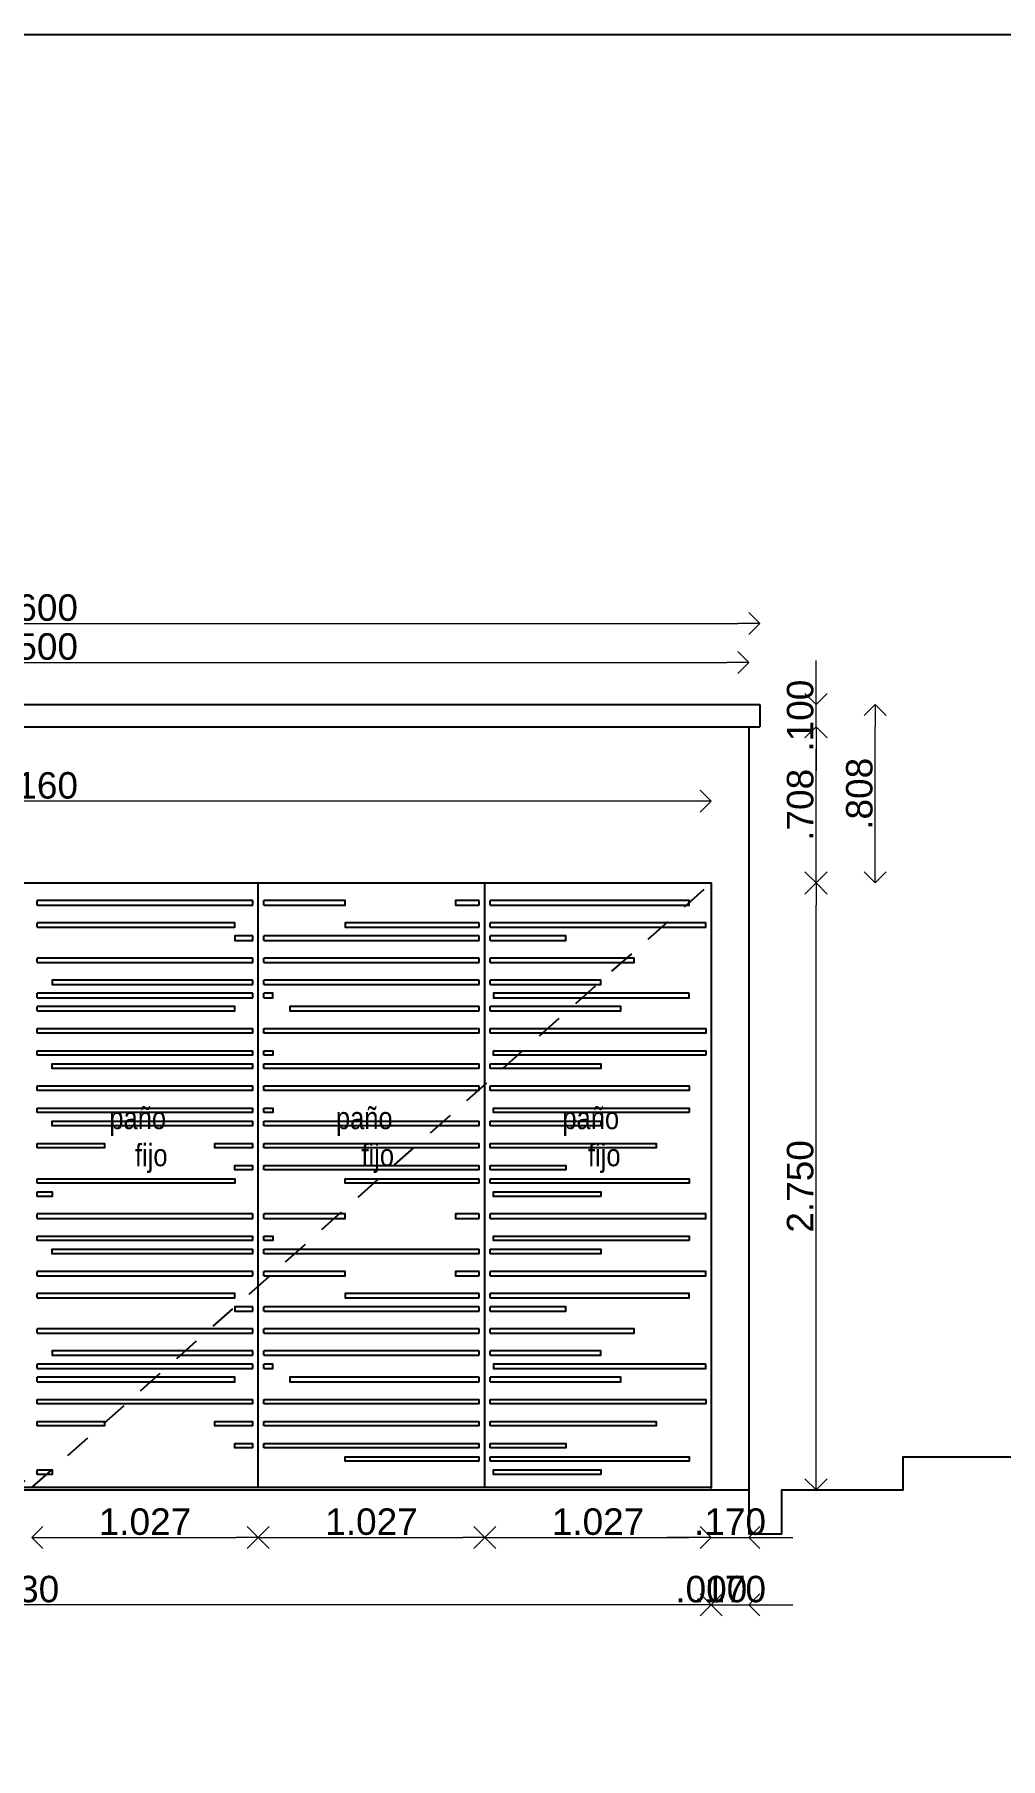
# Model space of a CAD drawing. Header units: millimetres. Extents: x 11902 to 12193, y 9935 to 10135.
# Drawn here: x 11934.18 to 11938.55, y 10081.37 to 10089.18 of the extents above; entities that cross this region are included whole.
import ezdxf

# ---------------------------------------------------------------- set-up
doc = ezdxf.new("R2010")
doc.units = ezdxf.units.MM
doc.linetypes.add('ACAD_ISO02W100', pattern=[15, 12, -3])
doc.layers.get('Defpoints').update_dxf_attribs({"color": 254})
doc.layers.add('000-COTAS ACUMULADAS', color=7, linetype='Continuous', lineweight=9, true_color=0xd10a0d)
doc.layers.add('cotas', color=7, linetype='Continuous', lineweight=5, true_color=0x1755a1)
for name, color, linetype in [('02-CARPINTERÍAS', 62, 'Continuous'), ('03-PROYECCIONES', 14, 'Continuous'), ('Estructura metalica', 155, 'Continuous')]:
    doc.layers.add(name, color=color, linetype=linetype)
doc.styles.add('arial1', font='arial.ttf', dxfattribs={"height": 0.002})
doc.styles.get("Standard").update_dxf_attribs({"font": 'arial.ttf'})
doc.dimstyles.new('ann linear', dxfattribs={"dimtxt": 0.12, "dimasz": 0.1, "dimexe": 0.01, "dimexo": 0.01, "dimgap": 0.01, "dimtad": 1, "dimzin": 4, "dimdsep": 46, "dimtxsty": 'Standard', "dimblk": 'OPEN90', "dimcen": 0.1, "dimse1": 1, "dimse2": 1, "dimclrd": 256, "dimclre": 1, "dimclrt": 256, "dimadec": 0, "dimazin": 0, "dimtfac": 1, "dimtix": 1, "dimtmove": 0, "dimatfit": 3, "dimldrblk": 'DOT', "dimfxl": 0, "dimtolj": 1, "dimtzin": 0, "dimlwd": -1, "dimarcsym": 0})

# ---------------------------------------------------------------- blocks, each defined once
blk = doc.blocks.new('_OPEN90')
at = {"color": 0, "linetype": 'ByBlock'}
for p, q in [((0, 0), (-1, 0)), ((-0.5, 0.5), (0, 0)), ((0, 0), (-0.5, -0.5))]:
    blk.add_line(p, q, dxfattribs=at)
blk = doc.blocks.new('*D191')
at = {"layer": 'cotas', "transparency": 16777216}
blk.add_line((11937.7183, 10082.6862), (11937.7183, 10085.2362), dxfattribs=at)
at = {"layer": 'Defpoints', "color": 0, "transparency": 16777216}
for p in [(11937.2436, 10085.3362), (11937.7183, 10085.3362), (11937.2436, 10082.5862)]:
    blk.add_point(p, dxfattribs=at)
at = {"layer": 'cotas', "transparency": 16777216, "xscale": 0.1, "yscale": 0.1, "zscale": 0.1}
for p, rotation in [((11937.7183, 10085.3362), 90), ((11937.7183, 10082.5862), 270)]:
    blk.add_blockref('_OPEN90', p, dxfattribs=dict(at, rotation=rotation))
at = {"layer": 'cotas', "transparency": 16777216, "insert": (11937.647, 10083.9612), "char_height": 0.12, "attachment_point": 5, "rotation": 90}
blk.add_mtext('\\A1;2.750', dxfattribs=at)
blk = doc.blocks.new('_DOT')
at = {"color": 0, "linetype": 'ByBlock', "lineweight": -2}
blk.add_line((-0.5, 0), (-1, 0), dxfattribs=at)
at = {"color": 0, "linetype": 'ByBlock', "lineweight": -2, "const_width": 0.5}
blk.add_lwpolyline([(-0.25, 0, 1), (0.25, 0, 1)], format="xyb", close=True, dxfattribs=at)
blk = doc.blocks.new('*D192')
at = {"layer": 'cotas', "transparency": 16777216}
blk.add_line((11937.7183, 10085.4362), (11937.7183, 10085.9444), dxfattribs=at)
at = {"layer": 'Defpoints', "color": 0, "transparency": 16777216}
for p in [(11937.4136, 10086.0444), (11937.7183, 10086.0444), (11937.2436, 10085.3362)]:
    blk.add_point(p, dxfattribs=at)
at = {"layer": 'cotas', "transparency": 16777216, "xscale": 0.1, "yscale": 0.1, "zscale": 0.1}
for p, rotation in [((11937.7183, 10086.0444), 90), ((11937.7183, 10085.3362), 270)]:
    blk.add_blockref('_OPEN90', p, dxfattribs=dict(at, rotation=rotation))
at = {"layer": 'cotas', "transparency": 16777216, "insert": (11937.647, 10085.6903), "char_height": 0.12, "attachment_point": 5, "rotation": 90}
blk.add_mtext('\\A1;.708', dxfattribs=at)
blk = doc.blocks.new('*D193')
at = {"layer": 'cotas', "transparency": 16777216}
for p, q in [((11937.1436, 10082.0645), (11937.0436, 10082.0645)), ((11937.3436, 10082.0645), (11937.4436, 10082.0645))]:
    blk.add_line(p, q, dxfattribs=at)
at = {"layer": 'Defpoints', "color": 0, "transparency": 16777216}
for p in [(11937.2436, 10085.3362), (11937.2436, 10082.5862), (11937.2436, 10082.0645)]:
    blk.add_point(p, dxfattribs=at)
at = {"layer": 'cotas', "transparency": 16777216, "xscale": 0.1, "yscale": 0.1, "zscale": 0.1}
blk.add_blockref('_OPEN90', (11937.2436, 10082.0645), dxfattribs=at)
at = {"layer": 'cotas', "transparency": 16777216, "xscale": 0.1, "yscale": 0.1, "zscale": 0.1, "rotation": 180}
blk.add_blockref('_OPEN90', (11937.2436, 10082.0645), dxfattribs=at)
at = {"layer": 'cotas', "transparency": 16777216, "insert": (11937.2436, 10082.1357), "char_height": 0.12, "attachment_point": 5}
blk.add_mtext('\\A1;.000', dxfattribs=at)
blk = doc.blocks.new('*D194')
at = {"layer": 'cotas', "transparency": 16777216}
for p, q in [((11937.1436, 10082.0645), (11937.0436, 10082.0645)), ((11937.2436, 10082.0645), (11937.4136, 10082.0645)), ((11937.5136, 10082.0645), (11937.6136, 10082.0645))]:
    blk.add_line(p, q, dxfattribs=at)
at = {"layer": 'Defpoints', "color": 0, "transparency": 16777216}
for p in [(11937.2436, 10082.5862), (11937.4136, 10082.5862), (11937.4136, 10082.0645)]:
    blk.add_point(p, dxfattribs=at)
at = {"layer": 'cotas', "transparency": 16777216, "xscale": 0.1, "yscale": 0.1, "zscale": 0.1}
blk.add_blockref('_OPEN90', (11937.2436, 10082.0645), dxfattribs=at)
at = {"layer": 'cotas', "transparency": 16777216, "xscale": 0.1, "yscale": 0.1, "zscale": 0.1, "rotation": 180}
blk.add_blockref('_OPEN90', (11937.4136, 10082.0645), dxfattribs=at)
at = {"layer": 'cotas', "transparency": 16777216, "insert": (11937.3286, 10082.1357), "char_height": 0.12, "attachment_point": 5}
blk.add_mtext('\\A1;.170', dxfattribs=at)
blk = doc.blocks.new('*D195')
at = {"layer": 'cotas', "transparency": 16777216}
blk.add_line((11937.1436, 10082.0645), (11931.0136, 10082.0645), dxfattribs=at)
at = {"layer": 'Defpoints', "color": 0, "transparency": 16777216}
for p in [(11937.2436, 10085.3362), (11930.9136, 10082.5862), (11930.9136, 10082.0645)]:
    blk.add_point(p, dxfattribs=at)
at = {"layer": 'cotas', "transparency": 16777216, "xscale": 0.1, "yscale": 0.1, "zscale": 0.1, "rotation": 180}
blk.add_blockref('_OPEN90', (11930.9136, 10082.0645), dxfattribs=at)
at = {"layer": 'cotas', "transparency": 16777216, "xscale": 0.1, "yscale": 0.1, "zscale": 0.1}
blk.add_blockref('_OPEN90', (11937.2436, 10082.0645), dxfattribs=at)
at = {"layer": 'cotas', "transparency": 16777216, "insert": (11934.0786, 10082.1358), "char_height": 0.12, "attachment_point": 5}
blk.add_mtext('\\A1;6.330', dxfattribs=at)
blk = doc.blocks.new('*D196')
at = {"layer": 'cotas', "transparency": 16777216}
for p, q in [((11937.7183, 10086.2444), (11937.7183, 10086.3444)), ((11937.7183, 10086.0444), (11937.7183, 10086.1444)), ((11937.7183, 10085.9444), (11937.7183, 10085.8444))]:
    blk.add_line(p, q, dxfattribs=at)
at = {"layer": 'Defpoints', "color": 0, "transparency": 16777216}
for p in [(11937.4636, 10086.1444), (11937.7183, 10086.1444), (11937.4136, 10086.0444)]:
    blk.add_point(p, dxfattribs=at)
at = {"layer": 'cotas', "transparency": 16777216, "xscale": 0.1, "yscale": 0.1, "zscale": 0.1}
for p, rotation in [((11937.7183, 10086.1444), 270), ((11937.7183, 10086.0444), 90)]:
    blk.add_blockref('_OPEN90', p, dxfattribs=dict(at, rotation=rotation))
at = {"layer": 'cotas', "transparency": 16777216, "insert": (11937.647, 10086.0944), "char_height": 0.12, "attachment_point": 5, "rotation": 90}
blk.add_mtext('\\A1;.100', dxfattribs=at)
blk = doc.blocks.new('*D197')
at = {"layer": 'cotas', "transparency": 16777216}
blk.add_line((11931.0136, 10086.3358), (11937.3136, 10086.3358), dxfattribs=at)
at = {"layer": 'Defpoints', "color": 0, "transparency": 16777216}
for p in [(11937.4136, 10086.3358), (11930.9136, 10086.0444), (11937.4136, 10086.0444)]:
    blk.add_point(p, dxfattribs=at)
at = {"layer": 'cotas', "transparency": 16777216, "xscale": 0.1, "yscale": 0.1, "zscale": 0.1, "rotation": 180}
blk.add_blockref('_OPEN90', (11930.9136, 10086.3358), dxfattribs=at)
at = {"layer": 'cotas', "transparency": 16777216, "xscale": 0.1, "yscale": 0.1, "zscale": 0.1}
blk.add_blockref('_OPEN90', (11937.4136, 10086.3358), dxfattribs=at)
at = {"layer": 'cotas', "transparency": 16777216, "insert": (11934.1636, 10086.407), "char_height": 0.12, "attachment_point": 5}
blk.add_mtext('\\A1;6.500', dxfattribs=at)
blk = doc.blocks.new('*D198')
at = {"layer": 'cotas', "transparency": 16777216}
blk.add_line((11930.9636, 10086.512), (11937.3636, 10086.512), dxfattribs=at)
at = {"layer": 'Defpoints', "color": 0, "transparency": 16777216}
for p in [(11937.4636, 10086.512), (11930.8636, 10086.1444), (11937.4636, 10086.1444)]:
    blk.add_point(p, dxfattribs=at)
at = {"layer": 'cotas', "transparency": 16777216, "xscale": 0.1, "yscale": 0.1, "zscale": 0.1, "rotation": 180}
blk.add_blockref('_OPEN90', (11930.8636, 10086.512), dxfattribs=at)
at = {"layer": 'cotas', "transparency": 16777216, "xscale": 0.1, "yscale": 0.1, "zscale": 0.1}
blk.add_blockref('_OPEN90', (11937.4636, 10086.512), dxfattribs=at)
at = {"layer": 'cotas', "transparency": 16777216, "insert": (11934.1636, 10086.5833), "char_height": 0.12, "attachment_point": 5}
blk.add_mtext('\\A1;6.600', dxfattribs=at)
blk = doc.blocks.new('*D235')
at = {"layer": 'cotas', "transparency": 16777216}
blk.add_line((11937.1436, 10085.7064), (11931.1836, 10085.7064), dxfattribs=at)
at = {"layer": 'Defpoints', "color": 0, "transparency": 16777216}
for p in [(11931.0836, 10085.7064), (11931.0836, 10085.3362), (11937.2436, 10085.3362)]:
    blk.add_point(p, dxfattribs=at)
at = {"layer": 'cotas', "transparency": 16777216, "xscale": 0.1, "yscale": 0.1, "zscale": 0.1, "rotation": 180}
blk.add_blockref('_OPEN90', (11931.0836, 10085.7064), dxfattribs=at)
at = {"layer": 'cotas', "transparency": 16777216, "xscale": 0.1, "yscale": 0.1, "zscale": 0.1}
blk.add_blockref('_OPEN90', (11937.2436, 10085.7064), dxfattribs=at)
at = {"layer": 'cotas', "transparency": 16777216, "insert": (11934.1636, 10085.7777), "char_height": 0.12, "attachment_point": 5}
blk.add_mtext('\\A1;6.160', dxfattribs=at)
blk = doc.blocks.new('*D238')
at = {"layer": 'cotas', "transparency": 16777216}
blk.add_line((11937.9862, 10085.4362), (11937.9862, 10086.0444), dxfattribs=at)
at = {"layer": 'Defpoints', "color": 0, "transparency": 16777216}
for p in [(11937.9862, 10086.1444), (11937.9862, 10086.1444), (11937.2436, 10085.3362)]:
    blk.add_point(p, dxfattribs=at)
at = {"layer": 'cotas', "transparency": 16777216, "xscale": 0.1, "yscale": 0.1, "zscale": 0.1}
for p, rotation in [((11937.9862, 10086.1444), 90), ((11937.9862, 10085.3362), 270)]:
    blk.add_blockref('_OPEN90', p, dxfattribs=dict(at, rotation=rotation))
at = {"layer": 'cotas', "transparency": 16777216, "insert": (11937.915, 10085.7403), "char_height": 0.12, "attachment_point": 5, "rotation": 90}
blk.add_mtext('\\A1;.808', dxfattribs=at)
blk = doc.blocks.new('*D245')
at = {"layer": 'cotas', "transparency": 16777216}
for p, q in [((11937.1436, 10082.3701), (11937.0436, 10082.3701)), ((11937.2436, 10082.3701), (11937.4136, 10082.3701)), ((11937.5136, 10082.3701), (11937.6136, 10082.3701))]:
    blk.add_line(p, q, dxfattribs=at)
at = {"layer": 'Defpoints', "color": 0, "transparency": 16777216}
for p in [(11937.2436, 10082.5962), (11937.4136, 10082.5862), (11937.4136, 10082.3701)]:
    blk.add_point(p, dxfattribs=at)
at = {"layer": 'cotas', "transparency": 16777216, "xscale": 0.1, "yscale": 0.1, "zscale": 0.1}
blk.add_blockref('_OPEN90', (11937.2436, 10082.3701), dxfattribs=at)
at = {"layer": 'cotas', "transparency": 16777216, "xscale": 0.1, "yscale": 0.1, "zscale": 0.1, "rotation": 180}
blk.add_blockref('_OPEN90', (11937.4136, 10082.3701), dxfattribs=at)
at = {"layer": 'cotas', "transparency": 16777216, "insert": (11937.3286, 10082.4413), "char_height": 0.12, "attachment_point": 5}
blk.add_mtext('\\A1;.170', dxfattribs=at)
blk = doc.blocks.new('*D260')
at = {"layer": 'cotas', "transparency": 16777216}
blk.add_line((11934.2636, 10082.3701), (11935.0903, 10082.3701), dxfattribs=at)
at = {"layer": 'Defpoints', "color": 0, "transparency": 16777216}
for p in [(11934.1636, 10082.5962), (11935.1903, 10082.5962), (11935.1903, 10082.3701)]:
    blk.add_point(p, dxfattribs=at)
at = {"layer": 'cotas', "transparency": 16777216, "xscale": 0.1, "yscale": 0.1, "zscale": 0.1, "rotation": 180}
blk.add_blockref('_OPEN90', (11934.1636, 10082.3701), dxfattribs=at)
at = {"layer": 'cotas', "transparency": 16777216, "xscale": 0.1, "yscale": 0.1, "zscale": 0.1}
blk.add_blockref('_OPEN90', (11935.1903, 10082.3701), dxfattribs=at)
at = {"layer": 'cotas', "transparency": 16777216, "insert": (11934.6769, 10082.4413), "char_height": 0.12, "attachment_point": 5}
blk.add_mtext('\\A1;1.027', dxfattribs=at)
blk = doc.blocks.new('*D261')
at = {"layer": 'cotas', "transparency": 16777216}
blk.add_line((11935.2903, 10082.3701), (11936.1169, 10082.3701), dxfattribs=at)
at = {"layer": 'Defpoints', "color": 0, "transparency": 16777216}
for p in [(11935.1903, 10082.5962), (11936.2169, 10082.5962), (11936.2169, 10082.3701)]:
    blk.add_point(p, dxfattribs=at)
at = {"layer": 'cotas', "transparency": 16777216, "xscale": 0.1, "yscale": 0.1, "zscale": 0.1, "rotation": 180}
blk.add_blockref('_OPEN90', (11935.1903, 10082.3701), dxfattribs=at)
at = {"layer": 'cotas', "transparency": 16777216, "xscale": 0.1, "yscale": 0.1, "zscale": 0.1}
blk.add_blockref('_OPEN90', (11936.2169, 10082.3701), dxfattribs=at)
at = {"layer": 'cotas', "transparency": 16777216, "insert": (11935.7036, 10082.4413), "char_height": 0.12, "attachment_point": 5}
blk.add_mtext('\\A1;1.027', dxfattribs=at)
blk = doc.blocks.new('*D262')
at = {"layer": 'cotas', "transparency": 16777216}
blk.add_line((11936.3169, 10082.3701), (11937.1436, 10082.3701), dxfattribs=at)
at = {"layer": 'Defpoints', "color": 0, "transparency": 16777216}
for p in [(11936.2169, 10082.5962), (11937.2436, 10082.5962), (11937.2436, 10082.3701)]:
    blk.add_point(p, dxfattribs=at)
at = {"layer": 'cotas', "transparency": 16777216, "xscale": 0.1, "yscale": 0.1, "zscale": 0.1, "rotation": 180}
blk.add_blockref('_OPEN90', (11936.2169, 10082.3701), dxfattribs=at)
at = {"layer": 'cotas', "transparency": 16777216, "xscale": 0.1, "yscale": 0.1, "zscale": 0.1}
blk.add_blockref('_OPEN90', (11937.2436, 10082.3701), dxfattribs=at)
at = {"layer": 'cotas', "transparency": 16777216, "insert": (11936.7303, 10082.4413), "char_height": 0.12, "attachment_point": 5}
blk.add_mtext('\\A1;1.027', dxfattribs=at)

msp = doc.modelspace()

# ---------------------------------------------------------------- linework, layer by layer
msp.add_lwpolyline([(11924.6136, 10081.5862), (11926.406, 10082.2769, -0.090542), (11929.623, 10082.8862), (11930.9136, 10082.8862), (11930.9136, 10082.5862), (11937.4136, 10082.5862), (11937.4136, 10082.3862), (11937.5636, 10082.3862), (11937.5636, 10082.5862), (11938.1136, 10082.5862), (11938.1136, 10082.7362), (11939.857, 10082.7362)], format="xyb")
at = {"layer": '02-CARPINTERÍAS'}
for p, q in [((11930.8636, 10086.1444), (11937.4636, 10086.1444)), ((11937.4636, 10086.1444), (11937.4636, 10086.0444)), ((11930.8636, 10086.0444), (11937.4636, 10086.0444)), ((11937.4136, 10086.0444), (11937.4136, 10082.5862)), ((11935.1903, 10082.5962), (11935.1903, 10085.3362)), ((11936.2169, 10082.5962), (11936.2169, 10085.3362)), ((11934.1886, 10085.2362), (11934.1886, 10085.2562)), ((11935.1653, 10085.2362), (11935.1653, 10085.2562)), ((11935.2153, 10085.2362), (11935.2153, 10085.2562)), ((11936.1919, 10085.2362), (11936.1919, 10085.2562)), ((11936.2419, 10085.2362), (11936.2419, 10085.2562)), ((11934.1886, 10085.1362), (11934.1886, 10085.1562)), ((11935.1653, 10085.0762), (11935.1653, 10085.0962)), ((11935.2153, 10085.0762), (11935.2153, 10085.0962)), ((11936.1919, 10085.1362), (11936.1919, 10085.1562)), ((11936.1919, 10085.0762), (11936.1919, 10085.0962)), ((11936.2419, 10085.1362), (11936.2419, 10085.1562)), ((11936.2419, 10085.0762), (11936.2419, 10085.0962)), ((11934.1886, 10084.9762), (11934.1886, 10084.9962)), ((11935.1653, 10084.9762), (11935.1653, 10084.9962)), ((11935.2153, 10084.9762), (11935.2153, 10084.9962)), ((11936.1919, 10084.9762), (11936.1919, 10084.9962)), ((11936.2419, 10084.9762), (11936.2419, 10084.9962)), ((11935.1653, 10084.8762), (11935.1653, 10084.8962)), ((11935.2153, 10084.8762), (11935.2153, 10084.8962)), ((11936.1919, 10084.8762), (11936.1919, 10084.8962)), ((11936.2419, 10084.8762), (11936.2419, 10084.8962)), ((11934.1886, 10084.8162), (11934.1886, 10084.8362)), ((11934.1886, 10084.7562), (11934.1886, 10084.7762)), ((11935.1653, 10084.8162), (11935.1653, 10084.8362)), ((11935.2153, 10084.8162), (11935.2153, 10084.8362)), ((11936.1919, 10084.7562), (11936.1919, 10084.7762)), ((11936.2419, 10084.7562), (11936.2419, 10084.7762)), ((11934.1886, 10084.6562), (11934.1886, 10084.6762)), ((11935.1653, 10084.6562), (11935.1653, 10084.6762)), ((11935.2153, 10084.6562), (11935.2153, 10084.6762)), ((11936.1919, 10084.6562), (11936.1919, 10084.6762)), ((11936.2419, 10084.6562), (11936.2419, 10084.6762)), ((11934.1886, 10084.5562), (11934.1886, 10084.5762)), ((11935.1653, 10084.5562), (11935.1653, 10084.5762)), ((11935.2153, 10084.5562), (11935.2153, 10084.5762)), ((11935.1653, 10084.4962), (11935.1653, 10084.5162)), ((11935.2153, 10084.4962), (11935.2153, 10084.5162)), ((11936.1919, 10084.4962), (11936.1919, 10084.5162)), ((11936.2419, 10084.4962), (11936.2419, 10084.5162)), ((11934.1886, 10084.3962), (11934.1886, 10084.4162)), ((11935.1653, 10084.3962), (11935.1653, 10084.4162)), ((11935.2153, 10084.3962), (11935.2153, 10084.4162)), ((11936.1919, 10084.3962), (11936.1919, 10084.4162)), ((11936.2419, 10084.3962), (11936.2419, 10084.4162)), ((11934.1886, 10084.2962), (11934.1886, 10084.3162)), ((11935.1653, 10084.2962), (11935.1653, 10084.3162)), ((11935.2153, 10084.2962), (11935.2153, 10084.3162)), ((11935.1653, 10084.2362), (11935.1653, 10084.2562)), ((11935.2153, 10084.2362), (11935.2153, 10084.2562)), ((11936.1919, 10084.2362), (11936.1919, 10084.2562)), ((11936.2419, 10084.2362), (11936.2419, 10084.2562)), ((11934.1886, 10084.1362), (11934.1886, 10084.1562)), ((11935.1653, 10084.1362), (11935.1653, 10084.1562)), ((11935.2153, 10084.1362), (11935.2153, 10084.1562)), ((11936.1919, 10084.1362), (11936.1919, 10084.1562)), ((11936.2419, 10084.1362), (11936.2419, 10084.1562)), ((11934.1886, 10083.9762), (11934.1886, 10083.9962)), ((11935.1653, 10084.0362), (11935.1653, 10084.0562)), ((11935.2153, 10084.0362), (11935.2153, 10084.0562)), ((11936.1919, 10084.0362), (11936.1919, 10084.0562)), ((11936.1919, 10083.9762), (11936.1919, 10083.9962)), ((11936.2419, 10084.0362), (11936.2419, 10084.0562)), ((11936.2419, 10083.9762), (11936.2419, 10083.9962)), ((11934.1886, 10083.9162), (11934.1886, 10083.9362)), ((11934.1886, 10083.8162), (11934.1886, 10083.8362)), ((11935.1653, 10083.8162), (11935.1653, 10083.8362)), ((11935.2153, 10083.8162), (11935.2153, 10083.8362)), ((11936.1919, 10083.8162), (11936.1919, 10083.8362)), ((11936.2419, 10083.8162), (11936.2419, 10083.8362)), ((11934.1886, 10083.7162), (11934.1886, 10083.7362)), ((11935.1653, 10083.7162), (11935.1653, 10083.7362)), ((11935.2153, 10083.7162), (11935.2153, 10083.7362)), ((11935.1653, 10083.6562), (11935.1653, 10083.6762)), ((11935.2153, 10083.6562), (11935.2153, 10083.6762)), ((11936.1919, 10083.6562), (11936.1919, 10083.6762)), ((11936.2419, 10083.6562), (11936.2419, 10083.6762)), ((11934.1886, 10083.5562), (11934.1886, 10083.5762)), ((11935.1653, 10083.5562), (11935.1653, 10083.5762)), ((11935.2153, 10083.5562), (11935.2153, 10083.5762)), ((11936.1919, 10083.5562), (11936.1919, 10083.5762)), ((11936.2419, 10083.5562), (11936.2419, 10083.5762)), ((11934.1886, 10083.4562), (11934.1886, 10083.4762)), ((11936.1919, 10083.4562), (11936.1919, 10083.4762)), ((11936.2419, 10083.4562), (11936.2419, 10083.4762)), ((11935.1653, 10083.3962), (11935.1653, 10083.4162)), ((11935.2153, 10083.3962), (11935.2153, 10083.4162)), ((11936.1919, 10083.3962), (11936.1919, 10083.4162)), ((11936.2419, 10083.3962), (11936.2419, 10083.4162)), ((11934.1886, 10083.2962), (11934.1886, 10083.3162)), ((11935.1653, 10083.2962), (11935.1653, 10083.3162)), ((11935.2153, 10083.2962), (11935.2153, 10083.3162)), ((11936.1919, 10083.2962), (11936.1919, 10083.3162)), ((11936.2419, 10083.2962), (11936.2419, 10083.3162)), ((11935.1653, 10083.1962), (11935.1653, 10083.2162)), ((11935.2153, 10083.1962), (11935.2153, 10083.2162)), ((11936.1919, 10083.1962), (11936.1919, 10083.2162)), ((11936.2419, 10083.1962), (11936.2419, 10083.2162)), ((11934.1886, 10083.1362), (11934.1886, 10083.1562)), ((11935.1653, 10083.1362), (11935.1653, 10083.1562)), ((11935.2153, 10083.1362), (11935.2153, 10083.1562)), ((11934.1886, 10083.0762), (11934.1886, 10083.0962)), ((11936.1919, 10083.0762), (11936.1919, 10083.0962)), ((11936.2419, 10083.0762), (11936.2419, 10083.0962)), ((11934.1886, 10082.9762), (11934.1886, 10082.9962)), ((11935.1653, 10082.9762), (11935.1653, 10082.9962)), ((11935.2153, 10082.9762), (11935.2153, 10082.9962)), ((11936.1919, 10082.9762), (11936.1919, 10082.9962)), ((11936.2419, 10082.9762), (11936.2419, 10082.9962)), ((11934.1886, 10082.8762), (11934.1886, 10082.8962)), ((11935.1653, 10082.8762), (11935.1653, 10082.8962)), ((11935.2153, 10082.8762), (11935.2153, 10082.8962)), ((11936.1919, 10082.8762), (11936.1919, 10082.8962)), ((11936.2419, 10082.8762), (11936.2419, 10082.8962)), ((11935.1653, 10082.7762), (11935.1653, 10082.7962)), ((11935.2153, 10082.7762), (11935.2153, 10082.7962)), ((11936.1919, 10082.7762), (11936.1919, 10082.7962)), ((11936.2419, 10082.7762), (11936.2419, 10082.7962)), ((11934.1886, 10082.6562), (11934.1886, 10082.6762)), ((11936.1919, 10082.7162), (11936.1919, 10082.7362)), ((11936.2419, 10082.7162), (11936.2419, 10082.7362))]:
    msp.add_line(p, q, dxfattribs=at)
for points in [[(11902.2223, 10089.1812), (11942.0858, 10089.1812), (11942.0858, 10058.9852), (11902.2223, 10058.9852)], [(11937.1436, 10084.8362), (11936.2561, 10084.8362), (11936.2561, 10084.8162), (11937.1436, 10084.8162)], [(11937.2186, 10084.5562), (11936.2561, 10084.5562), (11936.2561, 10084.5762), (11937.2186, 10084.5762)], [(11937.1436, 10084.2962), (11936.2561, 10084.2962), (11936.2561, 10084.3162), (11937.1436, 10084.3162)], [(11936.7436, 10083.9162), (11936.2561, 10083.9162), (11936.2561, 10083.9362), (11936.7436, 10083.9362)], [(11937.1436, 10083.7162), (11936.2561, 10083.7162), (11936.2561, 10083.7362), (11937.1436, 10083.7362)], [(11937.2186, 10083.1562), (11936.2561, 10083.1562), (11936.2561, 10083.1362), (11937.2186, 10083.1362)], [(11936.7436, 10082.6562), (11936.2561, 10082.6562), (11936.2561, 10082.6762), (11936.7436, 10082.6762)]]:
    msp.add_lwpolyline(points, close=True, dxfattribs=at)
for points in [[(11937.2436, 10082.5962), (11931.0836, 10082.5962), (11931.0836, 10085.3362), (11937.2436, 10085.3362), (11937.2436, 10082.5962), (11937.2436, 10082.5962)], [(11935.1653, 10085.2562), (11934.1886, 10085.2562)], [(11935.2153, 10085.2362), (11935.5836, 10085.2362), (11935.5836, 10085.2562), (11935.2153, 10085.2562)], [(11936.1919, 10085.2562), (11936.0836, 10085.2562), (11936.0836, 10085.2362), (11936.1919, 10085.2362)], [(11936.2419, 10085.2362), (11937.1436, 10085.2362), (11937.1436, 10085.2562), (11936.2419, 10085.2562)], [(11934.1886, 10085.2362), (11935.1653, 10085.2362)], [(11934.1886, 10085.1362), (11935.0836, 10085.1362), (11935.0836, 10085.1562), (11934.1886, 10085.1562)], [(11935.1653, 10085.0962), (11935.0836, 10085.0962), (11935.0836, 10085.0762), (11935.1653, 10085.0762)], [(11936.1919, 10085.0962), (11935.2153, 10085.0962)], [(11936.1919, 10085.1562), (11935.5836, 10085.1562), (11935.5836, 10085.1362), (11936.1919, 10085.1362)], [(11936.2419, 10085.1362), (11937.2186, 10085.1362), (11937.2186, 10085.1562), (11936.2419, 10085.1562)], [(11936.2419, 10085.0762), (11936.5836, 10085.0762), (11936.5836, 10085.0962), (11936.2419, 10085.0962)], [(11935.2153, 10085.0762), (11936.1919, 10085.0762)], [(11935.1653, 10084.9962), (11934.1886, 10084.9962)], [(11934.1886, 10084.9762), (11935.1653, 10084.9762)], [(11936.1919, 10084.9962), (11935.2153, 10084.9962)], [(11935.2153, 10084.9762), (11936.1919, 10084.9762)], [(11936.2419, 10084.9762), (11936.8936, 10084.9762), (11936.8936, 10084.9962), (11936.2419, 10084.9962)], [(11935.1653, 10084.8962), (11934.2561, 10084.8962), (11934.2561, 10084.8762), (11935.1653, 10084.8762)], [(11936.1919, 10084.8962), (11935.2153, 10084.8962)], [(11935.2153, 10084.8762), (11936.1919, 10084.8762)], [(11936.2419, 10084.8762), (11936.7436, 10084.8762), (11936.7436, 10084.8962), (11936.2419, 10084.8962)], [(11935.1653, 10084.8362), (11934.1886, 10084.8362)], [(11934.1886, 10084.8162), (11935.1653, 10084.8162)], [(11934.1886, 10084.7562), (11935.0836, 10084.7562), (11935.0836, 10084.7762), (11934.1886, 10084.7762)], [(11935.2153, 10084.8162), (11935.2561, 10084.8162), (11935.2561, 10084.8362), (11935.2153, 10084.8362)], [(11936.1919, 10084.7762), (11935.3336, 10084.7762), (11935.3336, 10084.7562), (11936.1919, 10084.7562)], [(11936.2419, 10084.7562), (11936.8336, 10084.7562), (11936.8336, 10084.7762), (11936.2419, 10084.7762)], [(11934.1886, 10084.6762), (11935.1653, 10084.6762)], [(11935.1653, 10084.6562), (11934.1886, 10084.6562)], [(11935.2153, 10084.6762), (11936.1919, 10084.6762)], [(11936.1919, 10084.6562), (11935.2153, 10084.6562)], [(11936.2419, 10084.6762), (11937.2186, 10084.6762), (11937.2186, 10084.6562), (11936.2419, 10084.6562)], [(11934.1886, 10084.5762), (11935.1653, 10084.5762)], [(11935.1653, 10084.5562), (11934.1886, 10084.5562)], [(11935.2153, 10084.5762), (11935.2561, 10084.5762), (11935.2561, 10084.5562), (11935.2153, 10084.5562)], [(11935.1653, 10084.4962), (11934.2561, 10084.4962), (11934.2561, 10084.5162), (11935.1653, 10084.5162)], [(11935.2153, 10084.5162), (11936.1919, 10084.5162)], [(11936.1919, 10084.4962), (11935.2153, 10084.4962)], [(11936.2419, 10084.5162), (11936.7436, 10084.5162), (11936.7436, 10084.4962), (11936.2419, 10084.4962)], [(11934.1886, 10084.4162), (11935.1653, 10084.4162)], [(11935.1653, 10084.3962), (11934.1886, 10084.3962)], [(11935.2153, 10084.4162), (11936.1919, 10084.4162)], [(11936.1919, 10084.3962), (11935.2153, 10084.3962)], [(11936.2419, 10084.4162), (11937.1436, 10084.4162), (11937.1436, 10084.3962), (11936.2419, 10084.3962)], [(11934.1886, 10084.3162), (11935.1653, 10084.3162)], [(11935.2153, 10084.3162), (11935.2561, 10084.3162), (11935.2561, 10084.2962), (11935.2153, 10084.2962)], [(11935.1653, 10084.2962), (11934.1886, 10084.2962)], [(11935.1653, 10084.2362), (11934.2561, 10084.2362), (11934.2561, 10084.2562), (11935.1653, 10084.2562)], [(11935.2153, 10084.2562), (11936.1919, 10084.2562)], [(11936.1919, 10084.2362), (11935.2153, 10084.2362)], [(11936.2419, 10084.2562), (11936.7436, 10084.2562), (11936.7436, 10084.2362), (11936.2419, 10084.2362)], [(11934.1886, 10084.1562), (11934.4936, 10084.1562), (11934.4936, 10084.1362), (11934.1886, 10084.1362)], [(11935.1653, 10084.1362), (11934.9936, 10084.1362), (11934.9936, 10084.1562), (11935.1653, 10084.1562)], [(11935.2153, 10084.1562), (11936.1919, 10084.1562)], [(11936.2419, 10084.1562), (11936.9936, 10084.1562), (11936.9936, 10084.1362), (11936.2419, 10084.1362)], [(11936.1919, 10084.1362), (11935.2153, 10084.1362)], [(11934.1886, 10083.9962), (11935.0836, 10083.9962), (11935.0836, 10083.9762), (11934.1886, 10083.9762)], [(11935.1653, 10084.0362), (11935.0836, 10084.0362), (11935.0836, 10084.0562), (11935.1653, 10084.0562)], [(11935.2153, 10084.0562), (11936.1919, 10084.0562)], [(11936.1919, 10084.0362), (11935.2153, 10084.0362)], [(11936.1919, 10083.9762), (11935.5836, 10083.9762), (11935.5836, 10083.9962), (11936.1919, 10083.9962)], [(11936.2419, 10084.0562), (11936.5836, 10084.0562), (11936.5836, 10084.0362), (11936.2419, 10084.0362)], [(11936.2419, 10083.9962), (11937.1436, 10083.9962), (11937.1436, 10083.9762), (11936.2419, 10083.9762)], [(11934.1886, 10083.9362), (11934.2561, 10083.9362), (11934.2561, 10083.9162), (11934.1886, 10083.9162)], [(11935.1653, 10083.8362), (11934.1886, 10083.8362)], [(11934.1886, 10083.8162), (11935.1653, 10083.8162)], [(11935.2153, 10083.8162), (11935.5836, 10083.8162), (11935.5836, 10083.8362), (11935.2153, 10083.8362)], [(11936.1919, 10083.8362), (11936.0836, 10083.8362), (11936.0836, 10083.8162), (11936.1919, 10083.8162)], [(11936.2419, 10083.8162), (11937.2186, 10083.8162), (11937.2186, 10083.8362), (11936.2419, 10083.8362)], [(11934.1886, 10083.7362), (11935.1653, 10083.7362)], [(11935.1653, 10083.7162), (11934.1886, 10083.7162)], [(11935.2153, 10083.7362), (11935.2561, 10083.7362), (11935.2561, 10083.7162), (11935.2153, 10083.7162)], [(11935.1653, 10083.6562), (11934.2561, 10083.6562), (11934.2561, 10083.6762), (11935.1653, 10083.6762)], [(11935.2153, 10083.6762), (11936.1919, 10083.6762)], [(11936.1919, 10083.6562), (11935.2153, 10083.6562)], [(11936.2419, 10083.6762), (11936.7436, 10083.6762), (11936.7436, 10083.6562), (11936.2419, 10083.6562)], [(11935.1653, 10083.5762), (11934.1886, 10083.5762)], [(11934.1886, 10083.5562), (11935.1653, 10083.5562)], [(11935.2153, 10083.5562), (11935.5836, 10083.5562), (11935.5836, 10083.5762), (11935.2153, 10083.5762)], [(11936.1919, 10083.5762), (11936.0836, 10083.5762), (11936.0836, 10083.5562), (11936.1919, 10083.5562)], [(11936.2419, 10083.5562), (11937.2186, 10083.5562), (11937.2186, 10083.5762), (11936.2419, 10083.5762)], [(11934.1886, 10083.4562), (11935.0836, 10083.4562), (11935.0836, 10083.4762), (11934.1886, 10083.4762)], [(11936.1919, 10083.4762), (11935.5836, 10083.4762), (11935.5836, 10083.4562), (11936.1919, 10083.4562)], [(11936.2419, 10083.4562), (11937.1436, 10083.4562), (11937.1436, 10083.4762), (11936.2419, 10083.4762)], [(11935.1653, 10083.4162), (11935.0836, 10083.4162), (11935.0836, 10083.3962), (11935.1653, 10083.3962)], [(11936.1919, 10083.4162), (11935.2153, 10083.4162)], [(11935.2153, 10083.3962), (11936.1919, 10083.3962)], [(11936.2419, 10083.3962), (11936.5836, 10083.3962), (11936.5836, 10083.4162), (11936.2419, 10083.4162)], [(11935.1653, 10083.3162), (11934.1886, 10083.3162)], [(11934.1886, 10083.2962), (11935.1653, 10083.2962)], [(11936.1919, 10083.3162), (11935.2153, 10083.3162)], [(11935.2153, 10083.2962), (11936.1919, 10083.2962)], [(11936.2419, 10083.2962), (11936.8936, 10083.2962), (11936.8936, 10083.3162), (11936.2419, 10083.3162)], [(11935.1653, 10083.2162), (11934.2561, 10083.2162), (11934.2561, 10083.1962), (11935.1653, 10083.1962)], [(11936.1919, 10083.2162), (11935.2153, 10083.2162)], [(11936.2419, 10083.1962), (11936.7436, 10083.1962), (11936.7436, 10083.2162), (11936.2419, 10083.2162)], [(11935.1653, 10083.1562), (11934.1886, 10083.1562)], [(11934.1886, 10083.1362), (11935.1653, 10083.1362)], [(11935.2153, 10083.1962), (11936.1919, 10083.1962)], [(11935.2153, 10083.1362), (11935.2561, 10083.1362), (11935.2561, 10083.1562), (11935.2153, 10083.1562)], [(11934.1886, 10083.0762), (11935.0836, 10083.0762), (11935.0836, 10083.0962), (11934.1886, 10083.0962)], [(11936.1919, 10083.0962), (11935.3336, 10083.0962), (11935.3336, 10083.0762), (11936.1919, 10083.0762)], [(11936.2419, 10083.0762), (11936.8336, 10083.0762), (11936.8336, 10083.0962), (11936.2419, 10083.0962)], [(11934.1886, 10082.9962), (11935.1653, 10082.9962)], [(11935.2153, 10082.9962), (11936.1919, 10082.9962)], [(11936.2419, 10082.9962), (11937.2186, 10082.9962), (11937.2186, 10082.9762), (11936.2419, 10082.9762)], [(11935.1653, 10082.9762), (11934.1886, 10082.9762)], [(11936.1919, 10082.9762), (11935.2153, 10082.9762)], [(11934.1886, 10082.8962), (11934.4936, 10082.8962), (11934.4936, 10082.8762), (11934.1886, 10082.8762)], [(11935.1653, 10082.8762), (11934.9936, 10082.8762), (11934.9936, 10082.8962), (11935.1653, 10082.8962)], [(11935.2153, 10082.8962), (11936.1919, 10082.8962)], [(11936.1919, 10082.8762), (11935.2153, 10082.8762)], [(11936.2419, 10082.8962), (11936.9936, 10082.8962), (11936.9936, 10082.8762), (11936.2419, 10082.8762)], [(11935.1653, 10082.7762), (11935.0836, 10082.7762), (11935.0836, 10082.7962), (11935.1653, 10082.7962)], [(11935.2153, 10082.7962), (11936.1919, 10082.7962)], [(11936.1919, 10082.7762), (11935.2153, 10082.7762)], [(11936.2419, 10082.7962), (11936.5836, 10082.7962), (11936.5836, 10082.7762), (11936.2419, 10082.7762)], [(11934.1886, 10082.6762), (11934.2561, 10082.6762), (11934.2561, 10082.6562), (11934.1886, 10082.6562)], [(11936.1919, 10082.7162), (11935.5836, 10082.7162), (11935.5836, 10082.7362), (11936.1919, 10082.7362)], [(11936.2419, 10082.7362), (11937.1436, 10082.7362), (11937.1436, 10082.7162), (11936.2419, 10082.7162)]]:
    msp.add_lwpolyline(points, dxfattribs=at)
at = {"layer": '03-PROYECCIONES', "linetype": 'ACAD_ISO02W100', "ltscale": 0.01}
msp.add_lwpolyline([(11931.0836, 10085.3362), (11934.1636, 10082.5962), (11937.2436, 10085.3362)], dxfattribs=at)
at = {"layer": 'Estructura metalica', "lineweight": 0, "ltscale": 0.03}
msp.add_line((11937.2436, 10082.5862), (11937.2436, 10085.3362), dxfattribs=at)

# ---------------------------------------------------------------- texts
at = {"layer": '000-COTAS ACUMULADAS', "char_height": 0.1008, "attachment_point": 2, "style": 'arial1'}
for insert in [(11934.7053, 10084.3214), (11935.7319, 10084.3214), (11936.7586, 10084.3214)]:
    msp.add_mtext('\\pi-0.12246;{\\fArial Narrow|b0|i0|c0|p34;paño \\P\\pi0;fijo}', dxfattribs=dict(at, insert=insert))

# ---------------------------------------------------------------- dimensions: what is measured, and where the dimension line sits
at = {"layer": 'cotas'}
for base, p1, p2, picture, middle in [((11937.4636, 10086.512), (11930.8636, 10086.1444), (11937.4636, 10086.1444), '*D198', (11934.1636, 10086.5833)), ((11937.4136, 10086.3358), (11930.9136, 10086.0444), (11937.4136, 10086.0444), '*D197', (11934.1636, 10086.407)), ((11931.0836, 10085.7064), (11937.2436, 10085.3362), (11931.0836, 10085.3362), '*D235', (11934.1636, 10085.7777)), ((11930.9136, 10082.0645), (11937.2436, 10085.3362), (11930.9136, 10082.5862), '*D195', (11934.0786, 10082.1358)), ((11937.2435919626, 10082.064469545), (11937.2435919626, 10085.3362257888), (11937.2435919626, 10082.5862257888), '*D193', (11937.2435919626, 10082.1357383035)), ((11935.1903, 10082.3701), (11934.1636, 10082.5962), (11935.1903, 10082.5962), '*D260', (11934.6769, 10082.4413)), ((11936.2169, 10082.3701), (11935.1903, 10082.5962), (11936.2169, 10082.5962), '*D261', (11935.7036, 10082.4413)), ((11937.2436, 10082.3701), (11936.2169, 10082.5962), (11937.2436, 10082.5962), '*D262', (11936.7303, 10082.4413)), ((11937.4136, 10082.3701), (11937.2436, 10082.5962), (11937.4136, 10082.5862), '*D245', (11937.3286, 10082.4413)), ((11937.4136, 10082.0645), (11937.2436, 10082.5862), (11937.4136, 10082.5862), '*D194', (11937.3286, 10082.1357))]:
    dim = msp.add_linear_dim(base=base, p1=p1, p2=p2, dimstyle='ann linear', override={"dimdec": 3, "dimtdec": 3, "dimfxl": 1.25}, dxfattribs=at)
    dim.commit()
    dim.dimension.update_dxf_attribs({"geometry": picture, "text_midpoint": middle})
for base, p1, p2, picture, middle in [((11937.7183, 10086.1444), (11937.4136, 10086.0444), (11937.4636, 10086.1444), '*D196', (11937.647, 10086.0944)), ((11937.9862, 10086.1444), (11937.2436, 10085.3362), (11937.9862, 10086.1444), '*D238', (11937.915, 10085.7403)), ((11937.7183, 10086.0444), (11937.2436, 10085.3362), (11937.4136, 10086.0444), '*D192', (11937.647, 10085.6903)), ((11937.7183, 10085.3362), (11937.2436, 10082.5862), (11937.2436, 10085.3362), '*D191', (11937.647, 10083.9612))]:
    dim = msp.add_linear_dim(base=base, p1=p1, p2=p2, angle=90, dimstyle='ann linear', override={"dimdec": 3, "dimtdec": 3, "dimfxl": 1.25}, dxfattribs=at)
    dim.commit()
    dim.dimension.update_dxf_attribs({"geometry": picture, "text_midpoint": middle})

doc.saveas('drawing.dxf')
